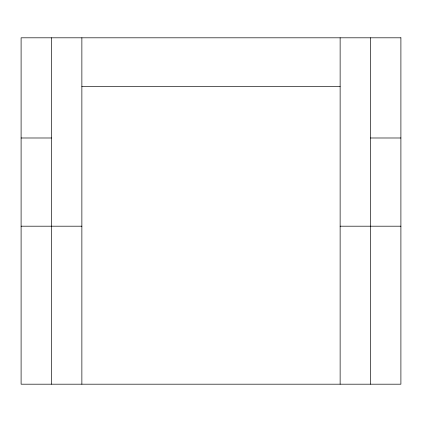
<?xml version="1.0" encoding="UTF-8"?>
<svg xmlns="http://www.w3.org/2000/svg" width="422" height="422" viewBox="0 0 422 422"><rect width="100%" height="100%" fill="white"/><g stroke="black" fill="none" stroke-linecap="round" stroke-linejoin="round"><path stroke-width="0.63" d="M81.868 86.426L340.132 86.426M21.1 137.989L51.484 137.989M370.516 137.989L400.9 137.989M21.1 226.192L81.868 226.192M340.132 226.192L400.9 226.192M370.516 37.811L370.516 384.189M340.132 37.811L340.132 384.189M81.868 37.811L81.868 384.189M51.484 37.811L51.484 384.189M400.9 37.811L21.1 37.811L21.1 384.189L400.9 384.189L400.9 37.811"/></g></svg>
